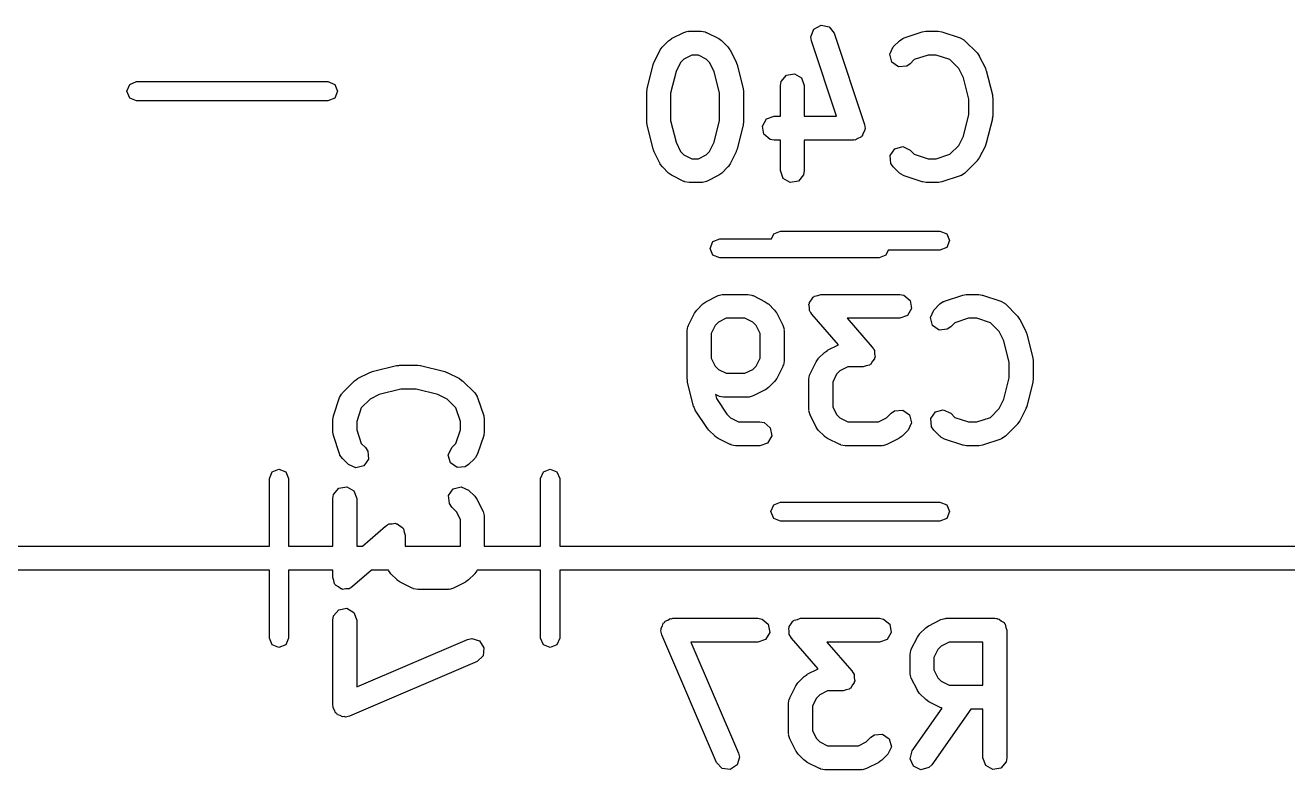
# Model space of a CAD drawing. Extents: x 1.69 to 4.61, y -2.76 to -1.24.
# Drawn here: x 3.8039 to 4.1155, y -2.3972 to -2.2133 of the extents above; entities that cross this region are included whole.
import ezdxf

# ---------------------------------------------------------------- set-up
doc = ezdxf.new("R2010")
doc.units = 0
doc.header["$MEASUREMENT"] = 0
doc.layers.add('BLACK', color=7, linetype='CONTINUOUS')

msp = doc.modelspace()

# ---------------------------------------------------------------- linework, layer by layer
at = {"layer": 'BLACK', "linetype": 'CONTINUOUS'}
for p, q in [((3.96343, -2.21663), (3.96643, -2.21513)), ((3.96643, -2.21513), (3.96742, -2.21483)), ((3.96742, -2.21483), (3.96759, -2.21488)), ((3.96759, -2.21488), (3.96775, -2.21481)), ((3.96775, -2.21481), (3.97075, -2.21481)), ((3.97075, -2.21481), (3.97176, -2.21499)), ((3.97176, -2.21499), (3.9719, -2.21511)), ((3.9719, -2.21511), (3.97207, -2.21513)), ((3.97207, -2.21513), (3.97507, -2.21663)), ((3.9978, -2.21619), (3.99854, -2.21431)), ((3.99854, -2.21431), (4.00032, -2.21335)), ((4.00032, -2.21335), (4.0023, -2.21375)), ((4.0023, -2.21375), (4.00355, -2.21533)), ((4.00355, -2.21533), (4.01105, -2.23783)), ((4.02081, -2.21647), (4.02531, -2.21497)), ((4.02531, -2.21497), (4.02619, -2.21484)), ((4.02619, -2.21484), (4.02625, -2.21481)), ((4.02625, -2.21481), (4.02925, -2.21481)), ((4.02925, -2.21481), (4.03012, -2.21497)), ((4.03012, -2.21497), (4.03018, -2.21497)), ((4.03018, -2.21497), (4.03468, -2.21647)), ((3.96117, -2.21868), (3.96267, -2.21718)), ((3.96267, -2.21718), (3.96339, -2.21667)), ((3.96339, -2.21667), (3.96343, -2.21663)), ((3.97507, -2.21663), (3.97578, -2.21715)), ((3.97578, -2.21715), (3.97584, -2.21718)), ((3.97584, -2.21718), (3.97734, -2.21868)), ((3.99795, -2.2172), (3.9978, -2.21619)), ((4.00415, -2.23581), (3.99795, -2.2172)), ((4.01816, -2.21868), (4.01966, -2.21718)), ((4.01966, -2.21718), (4.0205, -2.21659)), ((4.0205, -2.21659), (4.02068, -2.21658)), ((4.02068, -2.21658), (4.02081, -2.21647)), ((4.03468, -2.21647), (4.03558, -2.21695)), ((4.03558, -2.21695), (4.03567, -2.2171)), ((4.03567, -2.2171), (4.03583, -2.21718)), ((4.03583, -2.21718), (4.03883, -2.22018)), ((3.95911, -2.22245), (3.96061, -2.21945)), ((3.96061, -2.21945), (3.96114, -2.21874)), ((3.96114, -2.21874), (3.96117, -2.21868)), ((3.9665, -2.22169), (3.96568, -2.22252)), ((3.96845, -2.22072), (3.9665, -2.22169)), ((3.97006, -2.22072), (3.96845, -2.22072)), ((3.972, -2.22169), (3.97006, -2.22072)), ((3.97283, -2.22252), (3.972, -2.22169)), ((3.97734, -2.21868), (3.97785, -2.2194)), ((3.97785, -2.2194), (3.97789, -2.21945)), ((3.97789, -2.21945), (3.97939, -2.22245)), ((4.01731, -2.22051), (4.01816, -2.21868)), ((4.01783, -2.22246), (4.01731, -2.22051)), ((4.02673, -2.22072), (4.02334, -2.22185)), ((4.02877, -2.22072), (4.02673, -2.22072)), ((4.03215, -2.22185), (4.02877, -2.22072)), ((4.03883, -2.22018), (4.03934, -2.2209)), ((4.03934, -2.2209), (4.03939, -2.22095)), ((4.03939, -2.22095), (4.04089, -2.22395)), ((3.95739, -2.22905), (3.95889, -2.22305)), ((3.95889, -2.22305), (3.9591, -2.22259)), ((3.9591, -2.22259), (3.95911, -2.22245)), ((3.96454, -2.2248), (3.96321, -2.23013)), ((3.96568, -2.22252), (3.96454, -2.2248)), ((3.97397, -2.2248), (3.97283, -2.22252)), ((3.9753, -2.23013), (3.97397, -2.2248)), ((3.97939, -2.22245), (3.97954, -2.22293)), ((3.97954, -2.22293), (3.97962, -2.22305)), ((3.97962, -2.22305), (3.98112, -2.22905)), ((4.01948, -2.22362), (4.01783, -2.22246)), ((4.0215, -2.22344), (4.01948, -2.22362)), ((4.02234, -2.22286), (4.0215, -2.22344)), ((4.02334, -2.22185), (4.02234, -2.22286)), ((4.03432, -2.22402), (4.03215, -2.22185)), ((4.03546, -2.2263), (4.03432, -2.22402)), ((4.04089, -2.22395), (4.04103, -2.22443)), ((4.04103, -2.22443), (4.04111, -2.22455)), ((4.04111, -2.22455), (4.04261, -2.23055)), ((3.82902, -2.22965), (3.82971, -2.22798)), ((3.82971, -2.22798), (3.83138, -2.22728)), ((3.83138, -2.22728), (3.87862, -2.22728)), ((3.87862, -2.22728), (3.88029, -2.22798)), ((3.88029, -2.22798), (3.88098, -2.22965)), ((3.9903, -2.22827), (3.99048, -2.22726)), ((3.99048, -2.22726), (3.99177, -2.22571)), ((3.99177, -2.22571), (3.99376, -2.22536)), ((3.99376, -2.22536), (3.99551, -2.22637)), ((3.99551, -2.22637), (3.9962, -2.22827)), ((4.03679, -2.23163), (4.03546, -2.2263)), ((3.82971, -2.23132), (3.82902, -2.22965)), ((3.88098, -2.22965), (3.88029, -2.23132)), ((3.9573, -2.22977), (3.9574, -2.22919)), ((3.9573, -2.23727), (3.9573, -2.22977)), ((3.9574, -2.22919), (3.95739, -2.22905)), ((3.96321, -2.23013), (3.96321, -2.2369)), ((3.9753, -2.2369), (3.9753, -2.23013)), ((3.98112, -2.22905), (3.98116, -2.22964)), ((3.98116, -2.22964), (3.98121, -2.22977)), ((3.98121, -2.22977), (3.98121, -2.23727)), ((3.9903, -2.23581), (3.9903, -2.22827)), ((3.9962, -2.22827), (3.9962, -2.23581)), ((4.04261, -2.23055), (4.04265, -2.23114)), ((3.83138, -2.23201), (3.82971, -2.23132)), ((3.87862, -2.23201), (3.83138, -2.23201)), ((3.88029, -2.23132), (3.87862, -2.23201)), ((4.03679, -2.2354), (4.03679, -2.23163)), ((4.04265, -2.23114), (4.0427, -2.23127)), ((4.0427, -2.23127), (4.0427, -2.23577)), ((3.95735, -2.23739), (3.9573, -2.23727)), ((3.96321, -2.2369), (3.96454, -2.24223)), ((3.97397, -2.24223), (3.9753, -2.2369)), ((3.98121, -2.23727), (3.9811, -2.23785)), ((3.98584, -2.23825), (3.98685, -2.2365)), ((3.98685, -2.2365), (3.98875, -2.23581)), ((3.98875, -2.23581), (3.9903, -2.23581)), ((3.9962, -2.23581), (4.00415, -2.23581)), ((4.03546, -2.24073), (4.03679, -2.2354)), ((4.04261, -2.23648), (4.04111, -2.24248)), ((4.0427, -2.23577), (4.0426, -2.23635)), ((4.0426, -2.23635), (4.04261, -2.23648)), ((3.95739, -2.23798), (3.95735, -2.23739)), ((3.95889, -2.24398), (3.95739, -2.23798)), ((3.98112, -2.23798), (3.97962, -2.24398)), ((3.9811, -2.23785), (3.98112, -2.23798)), ((3.98619, -2.24024), (3.98584, -2.23825)), ((3.98774, -2.24154), (3.98619, -2.24024)), ((4.01075, -2.23998), (4.01046, -2.24072)), ((4.01116, -2.23928), (4.01075, -2.23998)), ((4.01105, -2.23783), (4.0112, -2.23885)), ((4.0112, -2.23885), (4.01112, -2.23906)), ((4.01112, -2.23906), (4.01116, -2.23928)), ((3.96454, -2.24223), (3.96568, -2.24451)), ((3.97283, -2.24451), (3.97397, -2.24223)), ((3.98875, -2.24172), (3.98774, -2.24154)), ((3.9903, -2.24172), (3.98875, -2.24172)), ((3.9903, -2.24926), (3.9903, -2.24172)), ((4.00825, -2.24172), (3.9962, -2.24172)), ((3.9962, -2.24172), (3.9962, -2.24926)), ((4.00846, -2.24164), (4.00825, -2.24172)), ((4.00868, -2.24169), (4.00846, -2.24164)), ((4.00939, -2.2413), (4.00868, -2.24169)), ((4.01015, -2.24103), (4.00939, -2.2413)), ((4.01026, -2.24083), (4.01015, -2.24103)), ((4.01046, -2.24072), (4.01026, -2.24083)), ((4.01855, -2.24385), (4.0205, -2.24332)), ((4.0205, -2.24332), (4.02234, -2.24418)), ((4.03215, -2.24518), (4.03432, -2.24302)), ((4.03432, -2.24302), (4.03546, -2.24073)), ((4.04089, -2.24309), (4.03939, -2.24608)), ((4.0409, -2.24295), (4.04089, -2.24309)), ((4.04111, -2.24248), (4.0409, -2.24295)), ((3.95897, -2.2441), (3.95889, -2.24398)), ((3.95911, -2.24458), (3.95897, -2.2441)), ((3.96061, -2.24758), (3.95911, -2.24458)), ((3.96568, -2.24451), (3.9665, -2.24534)), ((3.9665, -2.24534), (3.96845, -2.24631)), ((3.96845, -2.24631), (3.97006, -2.24631)), ((3.97006, -2.24631), (3.972, -2.24534)), ((3.972, -2.24534), (3.97283, -2.24451)), ((3.97939, -2.24458), (3.97789, -2.24758)), ((3.97941, -2.24445), (3.97939, -2.24458)), ((3.97962, -2.24398), (3.97941, -2.24445)), ((4.0174, -2.2455), (4.01855, -2.24385)), ((4.01757, -2.24751), (4.0174, -2.2455)), ((4.02234, -2.24418), (4.02334, -2.24518)), ((4.02334, -2.24518), (4.02673, -2.24631)), ((4.02673, -2.24631), (4.02877, -2.24631)), ((4.02877, -2.24631), (4.03215, -2.24518)), ((4.03939, -2.24608), (4.03886, -2.24679)), ((3.96066, -2.24763), (3.96061, -2.24758)), ((3.96117, -2.24835), (3.96066, -2.24763)), ((3.96267, -2.24985), (3.96117, -2.24835)), ((3.97734, -2.24835), (3.97584, -2.24985)), ((3.97737, -2.24829), (3.97734, -2.24835)), ((3.97789, -2.24758), (3.97737, -2.24829)), ((3.99099, -2.25116), (3.9903, -2.24926)), ((3.9962, -2.24926), (3.99603, -2.25027)), ((4.01816, -2.24835), (4.01757, -2.24751)), ((4.01966, -2.24985), (4.01816, -2.24835)), ((4.03883, -2.24685), (4.03583, -2.24985)), ((4.03886, -2.24679), (4.03883, -2.24685)), ((3.96272, -2.24988), (3.96267, -2.24985)), ((3.96343, -2.2504), (3.96272, -2.24988)), ((3.96643, -2.2519), (3.96343, -2.2504)), ((3.96661, -2.25192), (3.96643, -2.2519)), ((3.96674, -2.25204), (3.96661, -2.25192)), ((3.96775, -2.25222), (3.96674, -2.25204)), ((3.97075, -2.25222), (3.96775, -2.25222)), ((3.97092, -2.25216), (3.97075, -2.25222)), ((3.97109, -2.2522), (3.97092, -2.25216)), ((3.97207, -2.2519), (3.97109, -2.2522)), ((3.97507, -2.2504), (3.97207, -2.2519)), ((3.97512, -2.25036), (3.97507, -2.2504)), ((3.97584, -2.24985), (3.97512, -2.25036)), ((3.99274, -2.25217), (3.99099, -2.25116)), ((3.99473, -2.25182), (3.99274, -2.25217)), ((3.99603, -2.25027), (3.99473, -2.25182)), ((4.01982, -2.24993), (4.01966, -2.24985)), ((4.01991, -2.25008), (4.01982, -2.24993)), ((4.02081, -2.25056), (4.01991, -2.25008)), ((4.02531, -2.25206), (4.02081, -2.25056)), ((4.02538, -2.25206), (4.02531, -2.25206)), ((4.02625, -2.25222), (4.02538, -2.25206)), ((4.02925, -2.25222), (4.02625, -2.25222)), ((4.02931, -2.25219), (4.02925, -2.25222)), ((4.03018, -2.25206), (4.02931, -2.25219)), ((4.03468, -2.25056), (4.03018, -2.25206)), ((4.03482, -2.25046), (4.03468, -2.25056)), ((4.03499, -2.25044), (4.03482, -2.25046)), ((4.03583, -2.24985), (4.03499, -2.25044)), ((3.98813, -2.2661), (3.98864, -2.26487)), ((3.98864, -2.26487), (3.99031, -2.26417)), ((3.99031, -2.26417), (4.02969, -2.26417)), ((4.02969, -2.26417), (4.03136, -2.26487)), ((4.03136, -2.26487), (4.03205, -2.26654)), ((3.97295, -2.26846), (3.97364, -2.26679)), ((3.97364, -2.27013), (3.97295, -2.26846)), ((3.97364, -2.26679), (3.97531, -2.2661)), ((3.97531, -2.2661), (3.98813, -2.2661)), ((4.03136, -2.26821), (4.02969, -2.2689)), ((4.03205, -2.26654), (4.03136, -2.26821)), ((3.97531, -2.27083), (3.97364, -2.27013)), ((4.01469, -2.27083), (3.97531, -2.27083)), ((4.01636, -2.27013), (4.01469, -2.27083)), ((4.01687, -2.2689), (4.01636, -2.27013)), ((4.02969, -2.2689), (4.01687, -2.2689)), ((3.97193, -2.28163), (3.97493, -2.28013)), ((3.97493, -2.28013), (3.97592, -2.27983)), ((3.97592, -2.27983), (3.97609, -2.27988)), ((3.97609, -2.27988), (3.97625, -2.27981)), ((3.97625, -2.27981), (3.98225, -2.27981)), ((3.98225, -2.27981), (3.98326, -2.27999)), ((3.98326, -2.27999), (3.9834, -2.28011)), ((3.9834, -2.28011), (3.98357, -2.28013)), ((3.98357, -2.28013), (3.98657, -2.28163)), ((3.99796, -2.28119), (3.99835, -2.28051)), ((3.99835, -2.28051), (3.99857, -2.28043)), ((3.99857, -2.28043), (3.99872, -2.28024)), ((3.99872, -2.28024), (3.9995, -2.28009)), ((3.9995, -2.28009), (4.00025, -2.27981)), ((4.00025, -2.27981), (4.01975, -2.27981)), ((4.01975, -2.27981), (4.02076, -2.27999)), ((4.02076, -2.27999), (4.02231, -2.28129)), ((4.03081, -2.28147), (4.03531, -2.27997)), ((4.03531, -2.27997), (4.03619, -2.27984)), ((4.03619, -2.27984), (4.03625, -2.27981)), ((4.03625, -2.27981), (4.03925, -2.27981)), ((4.03925, -2.27981), (4.04012, -2.27997)), ((4.04012, -2.27997), (4.04018, -2.27997)), ((4.04018, -2.27997), (4.04468, -2.28147)), ((3.96911, -2.28445), (3.96964, -2.28374)), ((3.96964, -2.28374), (3.96967, -2.28368)), ((3.96967, -2.28368), (3.97117, -2.28218)), ((3.97117, -2.28218), (3.97189, -2.28167)), ((3.97189, -2.28167), (3.97193, -2.28163)), ((3.98657, -2.28163), (3.98728, -2.28215)), ((3.98728, -2.28215), (3.98734, -2.28218)), ((3.98734, -2.28218), (3.98884, -2.28368)), ((3.98884, -2.28368), (3.98935, -2.2844)), ((3.99734, -2.28225), (3.99746, -2.28205)), ((3.99748, -2.28304), (3.99734, -2.28225)), ((3.99746, -2.28182), (3.99796, -2.28119)), ((3.99746, -2.28205), (3.99746, -2.28182)), ((3.9975, -2.28383), (3.99748, -2.28304)), ((3.99767, -2.28412), (3.9975, -2.28383)), ((4.02266, -2.28328), (4.02165, -2.28503)), ((4.02231, -2.28129), (4.02266, -2.28328)), ((4.02731, -2.28551), (4.02816, -2.28368)), ((4.02816, -2.28368), (4.02966, -2.28218)), ((4.02966, -2.28218), (4.0305, -2.28159)), ((4.0305, -2.28159), (4.03068, -2.28158)), ((4.03068, -2.28158), (4.03081, -2.28147)), ((4.04468, -2.28147), (4.04558, -2.28195)), ((4.04558, -2.28195), (4.04567, -2.2821)), ((4.04567, -2.2821), (4.04583, -2.28218)), ((4.04583, -2.28218), (4.04883, -2.28518)), ((3.96761, -2.28745), (3.96911, -2.28445)), ((3.975, -2.28669), (3.97418, -2.28752)), ((3.97695, -2.28572), (3.975, -2.28669)), ((3.98156, -2.28572), (3.97695, -2.28572)), ((3.9835, -2.28669), (3.98156, -2.28572)), ((3.98433, -2.28752), (3.9835, -2.28669)), ((3.98935, -2.2844), (3.98939, -2.28445)), ((3.98939, -2.28445), (3.99089, -2.28745)), ((3.99769, -2.28424), (3.99767, -2.28412)), ((3.9978, -2.28433), (3.99769, -2.28424)), ((3.99803, -2.28471), (3.9978, -2.28433)), ((4.00464, -2.29227), (3.99803, -2.28471)), ((4.01975, -2.28572), (4.00676, -2.28572)), ((4.00676, -2.28572), (4.01297, -2.29282)), ((4.02165, -2.28503), (4.01975, -2.28572)), ((4.02783, -2.28746), (4.02731, -2.28551)), ((4.03334, -2.28685), (4.03234, -2.28786)), ((4.03673, -2.28572), (4.03334, -2.28685)), ((4.03877, -2.28572), (4.03673, -2.28572)), ((4.04215, -2.28685), (4.03877, -2.28572)), ((4.04432, -2.28902), (4.04215, -2.28685)), ((4.04883, -2.28518), (4.04934, -2.2859)), ((4.04934, -2.2859), (4.04939, -2.28595)), ((4.04939, -2.28595), (4.05089, -2.28895)), ((3.9673, -2.28877), (3.96748, -2.28776)), ((3.9673, -2.30077), (3.9673, -2.28877)), ((3.96748, -2.28776), (3.96759, -2.28762)), ((3.96759, -2.28762), (3.96761, -2.28745)), ((3.97418, -2.28752), (3.97321, -2.28946)), ((3.97321, -2.28946), (3.97321, -2.29557)), ((3.9853, -2.28946), (3.98433, -2.28752)), ((3.9853, -2.29557), (3.9853, -2.28946)), ((3.99089, -2.28745), (3.99119, -2.28843)), ((3.99119, -2.28843), (3.99115, -2.2886)), ((3.99115, -2.2886), (3.99121, -2.28877)), ((3.99121, -2.28877), (3.99121, -2.29627)), ((4.02948, -2.28862), (4.02783, -2.28746)), ((4.0315, -2.28844), (4.02948, -2.28862)), ((4.03234, -2.28786), (4.0315, -2.28844)), ((4.04546, -2.2913), (4.04432, -2.28902)), ((4.05089, -2.28895), (4.05103, -2.28943)), ((4.05103, -2.28943), (4.05111, -2.28955)), ((4.05111, -2.28955), (4.05261, -2.29555)), ((4.00193, -2.29362), (4.00464, -2.29227)), ((4.01297, -2.29282), (4.0132, -2.2932)), ((4.0132, -2.2932), (4.01331, -2.29329)), ((4.01331, -2.29329), (4.01333, -2.29341)), ((4.01333, -2.29341), (4.0135, -2.2937)), ((4.04679, -2.29663), (4.04546, -2.2913)), ((3.97321, -2.29557), (3.97418, -2.29752)), ((3.98433, -2.29752), (3.9853, -2.29557)), ((3.99121, -2.29627), (3.99103, -2.29728)), ((3.99761, -2.29944), (3.99911, -2.29645)), ((3.99911, -2.29645), (3.99964, -2.29574)), ((3.99964, -2.29574), (3.99966, -2.29568)), ((3.99966, -2.29568), (4.00116, -2.29418)), ((4.00116, -2.29418), (4.00189, -2.29367)), ((4.00189, -2.29367), (4.00193, -2.29362)), ((4.01305, -2.29634), (4.01265, -2.29703)), ((4.01354, -2.29572), (4.01305, -2.29634)), ((4.0135, -2.2937), (4.01352, -2.29449)), ((4.01352, -2.29449), (4.01366, -2.29528)), ((4.01366, -2.29528), (4.01354, -2.29548)), ((4.01354, -2.29548), (4.01354, -2.29572)), ((4.05261, -2.29555), (4.05265, -2.29614)), ((4.05265, -2.29614), (4.0527, -2.29627)), ((4.0527, -2.29627), (4.0527, -2.30077)), ((3.88595, -2.30061), (3.88895, -2.29911)), ((3.88895, -2.29911), (3.88943, -2.29897)), ((3.88943, -2.29897), (3.88955, -2.29889)), ((3.88955, -2.29889), (3.89555, -2.29739)), ((3.89555, -2.29739), (3.89614, -2.29735)), ((3.89614, -2.29735), (3.89627, -2.2973)), ((3.89627, -2.2973), (3.90077, -2.2973)), ((3.90077, -2.2973), (3.90135, -2.2974)), ((3.90135, -2.2974), (3.90148, -2.29739)), ((3.90148, -2.29739), (3.90748, -2.29889)), ((3.90748, -2.29889), (3.90795, -2.2991)), ((3.90795, -2.2991), (3.90809, -2.29911)), ((3.90809, -2.29911), (3.91108, -2.30061)), ((3.97418, -2.29752), (3.975, -2.29834)), ((3.975, -2.29834), (3.97695, -2.29931)), ((3.97695, -2.29931), (3.98156, -2.29931)), ((3.98156, -2.29931), (3.9835, -2.29834)), ((3.9835, -2.29834), (3.98433, -2.29752)), ((3.99089, -2.29759), (3.98939, -2.30059)), ((3.99091, -2.29741), (3.99089, -2.29759)), ((3.99103, -2.29728), (3.99091, -2.29741)), ((3.99748, -2.29976), (3.99759, -2.29962)), ((3.99759, -2.29962), (3.99761, -2.29944)), ((4.00418, -2.29951), (4.0032, -2.30146)), ((4.005, -2.29869), (4.00418, -2.29951)), ((4.00695, -2.29772), (4.005, -2.29869)), ((4.01075, -2.29772), (4.00695, -2.29772)), ((4.0115, -2.29745), (4.01075, -2.29772)), ((4.01228, -2.29729), (4.0115, -2.29745)), ((4.01243, -2.29711), (4.01228, -2.29729)), ((4.01265, -2.29703), (4.01243, -2.29711)), ((4.04679, -2.3004), (4.04679, -2.29663)), ((3.88218, -2.30417), (3.88518, -2.30117)), ((3.88518, -2.30117), (3.8859, -2.30066)), ((3.8859, -2.30066), (3.88595, -2.30061)), ((3.91108, -2.30061), (3.91179, -2.30114)), ((3.91179, -2.30114), (3.91185, -2.30117)), ((3.91185, -2.30117), (3.91485, -2.30417)), ((3.96735, -2.30089), (3.9673, -2.30077)), ((3.96739, -2.30148), (3.96735, -2.30089)), ((3.96889, -2.30748), (3.96739, -2.30148)), ((3.98884, -2.30135), (3.98734, -2.30285)), ((3.98887, -2.30129), (3.98884, -2.30135)), ((3.98939, -2.30059), (3.98887, -2.30129)), ((3.9973, -2.30077), (3.99748, -2.29976)), ((3.9973, -2.30826), (3.9973, -2.30077)), ((4.0032, -2.30146), (4.0032, -2.30757)), ((4.04546, -2.30573), (4.04679, -2.3004)), ((4.05261, -2.30148), (4.05111, -2.30748)), ((4.0527, -2.30077), (4.0526, -2.30135)), ((4.0526, -2.30135), (4.05261, -2.30148)), ((3.87997, -2.30982), (3.88147, -2.30532)), ((3.88147, -2.30532), (3.88195, -2.30442)), ((3.88195, -2.30442), (3.8821, -2.30433)), ((3.8821, -2.30433), (3.88218, -2.30417)), ((3.88902, -2.30568), (3.88685, -2.30785)), ((3.8913, -2.30454), (3.88902, -2.30568)), ((3.89663, -2.30321), (3.8913, -2.30454)), ((3.9004, -2.30321), (3.89663, -2.30321)), ((3.90573, -2.30454), (3.9004, -2.30321)), ((3.90802, -2.30568), (3.90573, -2.30454)), ((3.91018, -2.30785), (3.90802, -2.30568)), ((3.91485, -2.30417), (3.91544, -2.30501)), ((3.91544, -2.30501), (3.91546, -2.30518)), ((3.91546, -2.30518), (3.91556, -2.30532)), ((3.91556, -2.30532), (3.91706, -2.30982)), ((3.97493, -2.30491), (3.97425, -2.30456)), ((3.97425, -2.30456), (3.9745, -2.30555)), ((3.9745, -2.30555), (3.97705, -2.30938)), ((3.97511, -2.30493), (3.97493, -2.30491)), ((3.97524, -2.30504), (3.97511, -2.30493)), ((3.97625, -2.30522), (3.97524, -2.30504)), ((3.98225, -2.30522), (3.97625, -2.30522)), ((3.98242, -2.30516), (3.98225, -2.30522)), ((3.98259, -2.3052), (3.98242, -2.30516)), ((3.98357, -2.30491), (3.98259, -2.3052)), ((3.98657, -2.30341), (3.98357, -2.30491)), ((3.98662, -2.30336), (3.98657, -2.30341)), ((3.98734, -2.30285), (3.98662, -2.30336)), ((4.04432, -2.30802), (4.04546, -2.30573)), ((3.88685, -2.30785), (3.88572, -2.31123)), ((3.91131, -2.31123), (3.91018, -2.30785)), ((3.9689, -2.30749), (3.96889, -2.30748)), ((3.9693, -2.3084), (3.9689, -2.30749)), ((3.9723, -2.3129), (3.9693, -2.3084)), ((3.99736, -2.30843), (3.9973, -2.30826)), ((3.99732, -2.3086), (3.99736, -2.30843)), ((3.99761, -2.30958), (3.99732, -2.3086)), ((4.0032, -2.30757), (4.00418, -2.30951)), ((4.01766, -2.30918), (4.0185, -2.30859)), ((4.0185, -2.30859), (4.02051, -2.30841)), ((4.02051, -2.30841), (4.02217, -2.30957)), ((4.0274, -2.3105), (4.02855, -2.30885)), ((4.02855, -2.30885), (4.0305, -2.30832)), ((4.0305, -2.30832), (4.03234, -2.30918)), ((4.04215, -2.31018), (4.04432, -2.30802)), ((4.05089, -2.30809), (4.04939, -2.31108)), ((4.0509, -2.30795), (4.05089, -2.30809)), ((4.05111, -2.30748), (4.0509, -2.30795)), ((3.87981, -2.31075), (3.87997, -2.30988)), ((3.87981, -2.31375), (3.87981, -2.31075)), ((3.87997, -2.30988), (3.87997, -2.30982)), ((3.88572, -2.31123), (3.88572, -2.31327)), ((3.91131, -2.31327), (3.91131, -2.31123)), ((3.91706, -2.30982), (3.91719, -2.31069)), ((3.91719, -2.31069), (3.91722, -2.31075)), ((3.91722, -2.31075), (3.91722, -2.31375)), ((3.97705, -2.30938), (3.978, -2.31034)), ((3.978, -2.31034), (3.97995, -2.31131)), ((3.97995, -2.31131), (3.98525, -2.31131)), ((3.98525, -2.31131), (3.98626, -2.31149)), ((3.98626, -2.31149), (3.98781, -2.31279)), ((3.99911, -2.31258), (3.99761, -2.30958)), ((4.00418, -2.30951), (4.005, -2.31034)), ((4.005, -2.31034), (4.00695, -2.31131)), ((4.00695, -2.31131), (4.01455, -2.31131)), ((4.01455, -2.31131), (4.0165, -2.31034)), ((4.0165, -2.31034), (4.01766, -2.30918)), ((4.02269, -2.31152), (4.02184, -2.31335)), ((4.02217, -2.30957), (4.02269, -2.31152)), ((4.02757, -2.31251), (4.0274, -2.3105)), ((4.03234, -2.30918), (4.03334, -2.31018)), ((4.03334, -2.31018), (4.03673, -2.31131)), ((4.03673, -2.31131), (4.03877, -2.31131)), ((4.03877, -2.31131), (4.04215, -2.31018)), ((4.04883, -2.31185), (4.04583, -2.31485)), ((4.04886, -2.31179), (4.04883, -2.31185)), ((4.04939, -2.31108), (4.04886, -2.31179)), ((3.87984, -2.31381), (3.87981, -2.31375)), ((3.87997, -2.31469), (3.87984, -2.31381)), ((3.88147, -2.31919), (3.87997, -2.31469)), ((3.88572, -2.31327), (3.88685, -2.31666)), ((3.91018, -2.31666), (3.91131, -2.31327)), ((3.91706, -2.31469), (3.91556, -2.31919)), ((3.91722, -2.31375), (3.91706, -2.31462)), ((3.91706, -2.31462), (3.91706, -2.31469)), ((3.97241, -2.31298), (3.9723, -2.3129)), ((3.97267, -2.31335), (3.97241, -2.31298)), ((3.97417, -2.31485), (3.97267, -2.31335)), ((3.97422, -2.31488), (3.97417, -2.31485)), ((3.97493, -2.3154), (3.97422, -2.31488)), ((3.98816, -2.31478), (3.98715, -2.31653)), ((3.98781, -2.31279), (3.98816, -2.31478)), ((3.99916, -2.31263), (3.99911, -2.31258)), ((3.99966, -2.31335), (3.99916, -2.31263)), ((4.00116, -2.31485), (3.99966, -2.31335)), ((4.00122, -2.31488), (4.00116, -2.31485)), ((4.00193, -2.3154), (4.00122, -2.31488)), ((4.02034, -2.31485), (4.01961, -2.31536)), ((4.02184, -2.31335), (4.02034, -2.31485)), ((4.02816, -2.31335), (4.02757, -2.31251)), ((4.02966, -2.31485), (4.02816, -2.31335)), ((4.02982, -2.31493), (4.02966, -2.31485)), ((4.02991, -2.31508), (4.02982, -2.31493)), ((4.03081, -2.31556), (4.02991, -2.31508)), ((4.04583, -2.31485), (4.04499, -2.31544)), ((3.88685, -2.31666), (3.88786, -2.31766)), ((3.88786, -2.31766), (3.88844, -2.3185)), ((3.90832, -2.3195), (3.90918, -2.31766)), ((3.90918, -2.31766), (3.91018, -2.31666)), ((3.97793, -2.3169), (3.97493, -2.3154)), ((3.97811, -2.31692), (3.97793, -2.3169)), ((3.97824, -2.31704), (3.97811, -2.31692)), ((3.97925, -2.31722), (3.97824, -2.31704)), ((3.98525, -2.31722), (3.97925, -2.31722)), ((3.98715, -2.31653), (3.98525, -2.31722)), ((4.00493, -2.3169), (4.00193, -2.3154)), ((4.00511, -2.31692), (4.00493, -2.3169)), ((4.00524, -2.31704), (4.00511, -2.31692)), ((4.00625, -2.31722), (4.00524, -2.31704)), ((4.01525, -2.31722), (4.00625, -2.31722)), ((4.01542, -2.31716), (4.01525, -2.31722)), ((4.01559, -2.3172), (4.01542, -2.31716)), ((4.01657, -2.3169), (4.01559, -2.3172)), ((4.01957, -2.3154), (4.01657, -2.3169)), ((4.01961, -2.31536), (4.01957, -2.3154)), ((4.03531, -2.31706), (4.03081, -2.31556)), ((4.03538, -2.31706), (4.03531, -2.31706)), ((4.03625, -2.31722), (4.03538, -2.31706)), ((4.03925, -2.31722), (4.03625, -2.31722)), ((4.03931, -2.31719), (4.03925, -2.31722)), ((4.04018, -2.31706), (4.03931, -2.31719)), ((4.04468, -2.31556), (4.04018, -2.31706)), ((4.04482, -2.31546), (4.04468, -2.31556)), ((4.04499, -2.31544), (4.04482, -2.31546)), ((3.88158, -2.31932), (3.88147, -2.31919)), ((3.88159, -2.3195), (3.88158, -2.31932)), ((3.88218, -2.32034), (3.88159, -2.3195)), ((3.88368, -2.32184), (3.88218, -2.32034)), ((3.88862, -2.32052), (3.88746, -2.32217)), ((3.88844, -2.3185), (3.88862, -2.32052)), ((3.90885, -2.32145), (3.90832, -2.3195)), ((3.9105, -2.3226), (3.90885, -2.32145)), ((3.91485, -2.32034), (3.91335, -2.32184)), ((3.91493, -2.32018), (3.91485, -2.32034)), ((3.91508, -2.32009), (3.91493, -2.32018)), ((3.91556, -2.31919), (3.91508, -2.32009)), ((3.86417, -2.32531), (3.86487, -2.32364)), ((3.86487, -2.32364), (3.86654, -2.32295)), ((3.86654, -2.32295), (3.86821, -2.32364)), ((3.86821, -2.32364), (3.8689, -2.32531)), ((3.88551, -2.32269), (3.88368, -2.32184)), ((3.88746, -2.32217), (3.88551, -2.32269)), ((3.91251, -2.32243), (3.9105, -2.3226)), ((3.91335, -2.32184), (3.91251, -2.32243)), ((3.9311, -2.32531), (3.93179, -2.32364)), ((3.93179, -2.32364), (3.93346, -2.32295)), ((3.93346, -2.32295), (3.93513, -2.32364)), ((3.93513, -2.32364), (3.93583, -2.32531)), ((3.86417, -2.34201), (3.86417, -2.32531)), ((3.8689, -2.32531), (3.8689, -2.34201)), ((3.87999, -2.32924), (3.88129, -2.32769)), ((3.88129, -2.32769), (3.88328, -2.32734)), ((3.88328, -2.32734), (3.88503, -2.32835)), ((3.90957, -2.32783), (3.91152, -2.32731)), ((3.91152, -2.32731), (3.91335, -2.32816)), ((3.9311, -2.34201), (3.9311, -2.32531)), ((3.93583, -2.32531), (3.93583, -2.34201)), ((3.87981, -2.33025), (3.87999, -2.32924)), ((3.87981, -2.34201), (3.87981, -2.33025)), ((3.88503, -2.32835), (3.88572, -2.33025)), ((3.88572, -2.33025), (3.88572, -2.34201)), ((3.90841, -2.32949), (3.90957, -2.32783)), ((3.90859, -2.3315), (3.90841, -2.32949)), ((3.91335, -2.32816), (3.91485, -2.32966)), ((3.91485, -2.32966), (3.91536, -2.33039)), ((3.91536, -2.33039), (3.9154, -2.33043)), ((3.9154, -2.33043), (3.9169, -2.33343)), ((3.90918, -2.33234), (3.90859, -2.3315)), ((3.91034, -2.3335), (3.90918, -2.33234)), ((3.91131, -2.33545), (3.91034, -2.3335)), ((3.9169, -2.33343), (3.9172, -2.33441)), ((3.98795, -2.33346), (3.98864, -2.33179)), ((3.98864, -2.33513), (3.98795, -2.33346)), ((3.98864, -2.33179), (3.99031, -2.3311)), ((3.99031, -2.3311), (4.02969, -2.3311)), ((4.02969, -2.3311), (4.03136, -2.33179)), ((4.03136, -2.33179), (4.03205, -2.33346)), ((4.03205, -2.33346), (4.03136, -2.33513)), ((3.88713, -2.34201), (3.89282, -2.33703)), ((3.89282, -2.33703), (3.8932, -2.3368)), ((3.8932, -2.3368), (3.89329, -2.33669)), ((3.89329, -2.33669), (3.89341, -2.33667)), ((3.89341, -2.33667), (3.8937, -2.3365)), ((3.8937, -2.3365), (3.89449, -2.33648)), ((3.89449, -2.33648), (3.89528, -2.33634)), ((3.89528, -2.33634), (3.89548, -2.33646)), ((3.89548, -2.33646), (3.89572, -2.33646)), ((3.89572, -2.33646), (3.89634, -2.33695)), ((3.89634, -2.33695), (3.89703, -2.33735)), ((3.91131, -2.34201), (3.91131, -2.33545)), ((3.9172, -2.33441), (3.91716, -2.33458)), ((3.91716, -2.33458), (3.91722, -2.33475)), ((3.91722, -2.33475), (3.91722, -2.34201)), ((3.99031, -2.33583), (3.98864, -2.33513)), ((4.02969, -2.33583), (3.99031, -2.33583)), ((4.03136, -2.33513), (4.02969, -2.33583)), ((3.89703, -2.33735), (3.89711, -2.33757)), ((3.89711, -2.33757), (3.89729, -2.33772)), ((3.89729, -2.33772), (3.89745, -2.3385)), ((3.89745, -2.3385), (3.89772, -2.33925)), ((3.89772, -2.33925), (3.89772, -2.34201)), ((3.61083, -2.34201), (3.86417, -2.34201)), ((3.8689, -2.34201), (3.87981, -2.34201)), ((3.88572, -2.34201), (3.88713, -2.34201)), ((3.89772, -2.34201), (3.91131, -2.34201)), ((3.91722, -2.34201), (3.9311, -2.34201)), ((3.93583, -2.34201), (4.18917, -2.34201)), ((3.86417, -2.34791), (3.61083, -2.34791)), ((3.86417, -2.36469), (3.86417, -2.34791)), ((3.87981, -2.34791), (3.8689, -2.34791)), ((3.8689, -2.34791), (3.8689, -2.36469)), ((3.87981, -2.34975), (3.87981, -2.34791)), ((3.88935, -2.34791), (3.88471, -2.35197)), ((3.89355, -2.34791), (3.88935, -2.34791)), ((3.89362, -2.34807), (3.89355, -2.34791)), ((3.89367, -2.34811), (3.89362, -2.34807)), ((3.89418, -2.34884), (3.89367, -2.34811)), ((3.89568, -2.35034), (3.89418, -2.34884)), ((3.91485, -2.34884), (3.91335, -2.35034)), ((3.91488, -2.34878), (3.91485, -2.34884)), ((3.9154, -2.34807), (3.91488, -2.34878)), ((3.91548, -2.34791), (3.9154, -2.34807)), ((3.9311, -2.34791), (3.91548, -2.34791)), ((3.9311, -2.36469), (3.9311, -2.34791)), ((4.18917, -2.34791), (3.93583, -2.34791)), ((3.93583, -2.34791), (3.93583, -2.36469)), ((3.88009, -2.3505), (3.87981, -2.34975)), ((3.88024, -2.35128), (3.88009, -2.3505)), ((3.88042, -2.35143), (3.88024, -2.35128)), ((3.88051, -2.35165), (3.88042, -2.35143)), ((3.88119, -2.35204), (3.88051, -2.35165)), ((3.88182, -2.35254), (3.88119, -2.35204)), ((3.88205, -2.35254), (3.88182, -2.35254)), ((3.88225, -2.35266), (3.88205, -2.35254)), ((3.88304, -2.35252), (3.88225, -2.35266)), ((3.88383, -2.3525), (3.88304, -2.35252)), ((3.88412, -2.35233), (3.88383, -2.3525)), ((3.88424, -2.35231), (3.88412, -2.35233)), ((3.88433, -2.3522), (3.88424, -2.35231)), ((3.88471, -2.35197), (3.88433, -2.3522)), ((3.89574, -2.35036), (3.89568, -2.35034)), ((3.89645, -2.35089), (3.89574, -2.35036)), ((3.89944, -2.35239), (3.89645, -2.35089)), ((3.89962, -2.35241), (3.89944, -2.35239)), ((3.89976, -2.35252), (3.89962, -2.35241)), ((3.90077, -2.3527), (3.89976, -2.35252)), ((3.90843, -2.35264), (3.90826, -2.3527)), ((3.9086, -2.35268), (3.90843, -2.35264)), ((3.90958, -2.35239), (3.9086, -2.35268)), ((3.91258, -2.35089), (3.90958, -2.35239)), ((3.91263, -2.35084), (3.91258, -2.35089)), ((3.91335, -2.35034), (3.91263, -2.35084)), ((3.90826, -2.3527), (3.90077, -2.3527)), ((3.87999, -2.35924), (3.88129, -2.35769)), ((3.88129, -2.35769), (3.88328, -2.35734)), ((3.88328, -2.35734), (3.88503, -2.35835)), ((3.88503, -2.35835), (3.88572, -2.36025)), ((3.87981, -2.36025), (3.87999, -2.35924)), ((3.87981, -2.38124), (3.87981, -2.36025)), ((3.88572, -2.36025), (3.88572, -2.37677)), ((3.96085, -2.36225), (3.96119, -2.36166)), ((3.96119, -2.36166), (3.96139, -2.361)), ((3.96139, -2.361), (3.96168, -2.36081)), ((3.96168, -2.36081), (3.96186, -2.36051)), ((3.96186, -2.36051), (3.9625, -2.36027)), ((3.9625, -2.36027), (3.96308, -2.35989)), ((3.96308, -2.35989), (3.96343, -2.35993)), ((3.96343, -2.35993), (3.96376, -2.35981)), ((3.96376, -2.35981), (3.98475, -2.35981)), ((3.98475, -2.35981), (3.98576, -2.35999)), ((3.98576, -2.35999), (3.98731, -2.36129)), ((3.98731, -2.36129), (3.98766, -2.36328)), ((3.99246, -2.36182), (3.99296, -2.36119)), ((3.99246, -2.36205), (3.99246, -2.36182)), ((3.99296, -2.36119), (3.99335, -2.36051)), ((3.99335, -2.36051), (3.99357, -2.36042)), ((3.99357, -2.36042), (3.99372, -2.36024)), ((3.99372, -2.36024), (3.9945, -2.36009)), ((3.9945, -2.36009), (3.99525, -2.35981)), ((3.99525, -2.35981), (4.01475, -2.35981)), ((4.01475, -2.35981), (4.01576, -2.35999)), ((4.01576, -2.35999), (4.01731, -2.36129)), ((4.01731, -2.36129), (4.01766, -2.36328)), ((4.02616, -2.36218), (4.02688, -2.36167)), ((4.02688, -2.36167), (4.02693, -2.36163)), ((4.02693, -2.36163), (4.02993, -2.36013)), ((4.02993, -2.36013), (4.03091, -2.35983)), ((4.03091, -2.35983), (4.03108, -2.35988)), ((4.03108, -2.35988), (4.03125, -2.35981)), ((4.03125, -2.35981), (4.04325, -2.35981)), ((4.04325, -2.35981), (4.04363, -2.35988)), ((4.04363, -2.35988), (4.04376, -2.35986)), ((4.04376, -2.35986), (4.04387, -2.35993)), ((4.04387, -2.35993), (4.04426, -2.35999)), ((4.04426, -2.35999), (4.04484, -2.36049)), ((4.04484, -2.36049), (4.04551, -2.36087)), ((4.04551, -2.36087), (4.0456, -2.36112)), ((4.0456, -2.36112), (4.0458, -2.36129)), ((4.0458, -2.36129), (4.04594, -2.36205)), ((3.86487, -2.36636), (3.86417, -2.36469)), ((3.8689, -2.36469), (3.86821, -2.36636)), ((3.88572, -2.37677), (3.9131, -2.36503)), ((3.9131, -2.36503), (3.9141, -2.3648)), ((3.9141, -2.3648), (3.91603, -2.36538)), ((3.93179, -2.36636), (3.9311, -2.36469)), ((3.93583, -2.36469), (3.93513, -2.36636)), ((3.96081, -2.36293), (3.96091, -2.3626)), ((3.96104, -2.36393), (3.96081, -2.36293)), ((3.96091, -2.3626), (3.96085, -2.36225)), ((3.97454, -2.39543), (3.96104, -2.36393)), ((3.98665, -2.36503), (3.98475, -2.36572)), ((3.98766, -2.36328), (3.98665, -2.36503)), ((3.99234, -2.36225), (3.99246, -2.36205)), ((3.99248, -2.36304), (3.99234, -2.36225)), ((3.9925, -2.36383), (3.99248, -2.36304)), ((3.99267, -2.36412), (3.9925, -2.36383)), ((3.99269, -2.36424), (3.99267, -2.36412)), ((3.9928, -2.36433), (3.99269, -2.36424)), ((3.99303, -2.36471), (3.9928, -2.36433)), ((3.99964, -2.37227), (3.99303, -2.36471)), ((4.01665, -2.36503), (4.01475, -2.36572)), ((4.01766, -2.36328), (4.01665, -2.36503)), ((4.02261, -2.36745), (4.02411, -2.36445)), ((4.02411, -2.36445), (4.02463, -2.36374)), ((4.02463, -2.36374), (4.02466, -2.36368)), ((4.02466, -2.36368), (4.02616, -2.36218)), ((4.04594, -2.36205), (4.0462, -2.36277)), ((4.0462, -2.36277), (4.0462, -2.39426)), ((3.86654, -2.36705), (3.86487, -2.36636)), ((3.86821, -2.36636), (3.86654, -2.36705)), ((3.91603, -2.36538), (3.91714, -2.36707)), ((3.91714, -2.36707), (3.9169, -2.36908)), ((3.93346, -2.36705), (3.93179, -2.36636)), ((3.93513, -2.36636), (3.93346, -2.36705)), ((3.98475, -2.36572), (3.96823, -2.36572)), ((3.96823, -2.36572), (3.97997, -2.3931)), ((4.01475, -2.36572), (4.00176, -2.36572)), ((4.00176, -2.36572), (4.00797, -2.37282)), ((4.02229, -2.36877), (4.02247, -2.36776)), ((4.02247, -2.36776), (4.02259, -2.36762)), ((4.02259, -2.36762), (4.02261, -2.36745)), ((4.02917, -2.36752), (4.0282, -2.36946)), ((4.03, -2.36669), (4.02917, -2.36752)), ((4.03194, -2.36572), (4.03, -2.36669)), ((4.04029, -2.36572), (4.03194, -2.36572)), ((4.04029, -2.37631), (4.04029, -2.36572)), ((3.91543, -2.37046), (3.88393, -2.38396)), ((3.9169, -2.36908), (3.91543, -2.37046)), ((4.02229, -2.37327), (4.02229, -2.36877)), ((4.0282, -2.36946), (4.0282, -2.37257)), ((3.99466, -2.37568), (3.99616, -2.37418)), ((3.99616, -2.37418), (3.99689, -2.37367)), ((3.99689, -2.37367), (3.99693, -2.37362)), ((3.99693, -2.37362), (3.99964, -2.37227)), ((4.00797, -2.37282), (4.0082, -2.3732)), ((4.0082, -2.3732), (4.00831, -2.37329)), ((4.00831, -2.37329), (4.00833, -2.37341)), ((4.00833, -2.37341), (4.0085, -2.3737)), ((4.0085, -2.3737), (4.00852, -2.37449)), ((4.02236, -2.37343), (4.02229, -2.37327)), ((4.02231, -2.3736), (4.02236, -2.37343)), ((4.02261, -2.37459), (4.02231, -2.3736)), ((4.0282, -2.37257), (4.02917, -2.37452)), ((3.99261, -2.37944), (3.99411, -2.37645)), ((3.99411, -2.37645), (3.99464, -2.37574)), ((3.99464, -2.37574), (3.99466, -2.37568)), ((4.0065, -2.37745), (4.00575, -2.37772)), ((4.00728, -2.37729), (4.0065, -2.37745)), ((4.00743, -2.37711), (4.00728, -2.37729)), ((4.00765, -2.37703), (4.00743, -2.37711)), ((4.00805, -2.37634), (4.00765, -2.37703)), ((4.00854, -2.37572), (4.00805, -2.37634)), ((4.00852, -2.37449), (4.00866, -2.37528)), ((4.00866, -2.37528), (4.00854, -2.37548)), ((4.00854, -2.37548), (4.00854, -2.37572)), ((4.02411, -2.37759), (4.02261, -2.37459)), ((4.02917, -2.37452), (4.03, -2.37534)), ((4.03, -2.37534), (4.03194, -2.37631)), ((4.03194, -2.37631), (4.04029, -2.37631)), ((3.9923, -2.38077), (3.99248, -2.37976)), ((3.99248, -2.37976), (3.99259, -2.37962)), ((3.99259, -2.37962), (3.99261, -2.37944)), ((3.99918, -2.37951), (3.9982, -2.38146)), ((4, -2.37869), (3.99918, -2.37951)), ((4.00195, -2.37772), (4, -2.37869)), ((4.00575, -2.37772), (4.00195, -2.37772)), ((4.02415, -2.37763), (4.02411, -2.37759)), ((4.02466, -2.37835), (4.02415, -2.37763)), ((4.02616, -2.37985), (4.02466, -2.37835)), ((4.02622, -2.37988), (4.02616, -2.37985)), ((4.02693, -2.38041), (4.02622, -2.37988)), ((4.02993, -2.38191), (4.02693, -2.38041)), ((3.87993, -2.38157), (3.87981, -2.38124)), ((3.87989, -2.38192), (3.87993, -2.38157)), ((3.88027, -2.3825), (3.87989, -2.38192)), ((3.88051, -2.38314), (3.88027, -2.3825)), ((3.88081, -2.38332), (3.88051, -2.38314)), ((3.881, -2.38361), (3.88081, -2.38332)), ((3.88166, -2.38381), (3.881, -2.38361)), ((3.88225, -2.38415), (3.88166, -2.38381)), ((3.9923, -2.38826), (3.9923, -2.38077)), ((3.9982, -2.38146), (3.9982, -2.38757)), ((4.02283, -2.39257), (4.03021, -2.38202)), ((4.03728, -2.38222), (4.02767, -2.39596)), ((4.0301, -2.38193), (4.02993, -2.38191)), ((4.03021, -2.38202), (4.0301, -2.38193)), ((4.04029, -2.38222), (4.03728, -2.38222)), ((4.04029, -2.39426), (4.04029, -2.38222)), ((3.8826, -2.38409), (3.88225, -2.38415)), ((3.88293, -2.38419), (3.8826, -2.38409)), ((3.88393, -2.38396), (3.88293, -2.38419)), ((3.99236, -2.38843), (3.9923, -2.38826)), ((3.99232, -2.3886), (3.99236, -2.38843)), ((3.99261, -2.38958), (3.99232, -2.3886)), ((3.99411, -2.39258), (3.99261, -2.38958)), ((3.9982, -2.38757), (3.99918, -2.38951)), ((3.99918, -2.38951), (4, -2.39034)), ((4.0115, -2.39034), (4.01266, -2.38918)), ((4.01266, -2.38918), (4.0135, -2.38859)), ((4.0135, -2.38859), (4.01551, -2.38841)), ((4.01551, -2.38841), (4.01717, -2.38957)), ((4.01717, -2.38957), (4.01769, -2.39152)), ((3.97997, -2.3931), (3.9802, -2.3941)), ((3.99416, -2.39263), (3.99411, -2.39258)), ((3.99466, -2.39335), (3.99416, -2.39263)), ((4, -2.39034), (4.00195, -2.39131)), ((4.00195, -2.39131), (4.00955, -2.39131)), ((4.00955, -2.39131), (4.0115, -2.39034)), ((4.01769, -2.39152), (4.01684, -2.39335)), ((4.02231, -2.39452), (4.02283, -2.39257)), ((3.97592, -2.3969), (3.97454, -2.39543)), ((3.97962, -2.39603), (3.97793, -2.39714)), ((3.9802, -2.3941), (3.97962, -2.39603)), ((3.99616, -2.39485), (3.99466, -2.39335)), ((3.99622, -2.39488), (3.99616, -2.39485)), ((3.99693, -2.3954), (3.99622, -2.39488)), ((3.99993, -2.3969), (3.99693, -2.3954)), ((4.01457, -2.3954), (4.01157, -2.3969)), ((4.01461, -2.39536), (4.01457, -2.3954)), ((4.01534, -2.39485), (4.01461, -2.39536)), ((4.01684, -2.39335), (4.01534, -2.39485)), ((4.02316, -2.39635), (4.02231, -2.39452)), ((4.02767, -2.39596), (4.02694, -2.39668)), ((4.04098, -2.39616), (4.04029, -2.39426)), ((4.04273, -2.39717), (4.04098, -2.39616)), ((4.04602, -2.39527), (4.04472, -2.39682)), ((4.0462, -2.39426), (4.04602, -2.39527)), ((3.97793, -2.39714), (3.97592, -2.3969)), ((4.00011, -2.39692), (3.99993, -2.3969)), ((4.00024, -2.39704), (4.00011, -2.39692)), ((4.00125, -2.39722), (4.00024, -2.39704)), ((4.01025, -2.39722), (4.00125, -2.39722)), ((4.01042, -2.39716), (4.01025, -2.39722)), ((4.01059, -2.3972), (4.01042, -2.39716)), ((4.01157, -2.3969), (4.01059, -2.3972)), ((4.02499, -2.39721), (4.02316, -2.39635)), ((4.02694, -2.39668), (4.02499, -2.39721)), ((4.04472, -2.39682), (4.04273, -2.39717))]:
    msp.add_line(p, q, dxfattribs=at)

doc.saveas('drawing.dxf')
